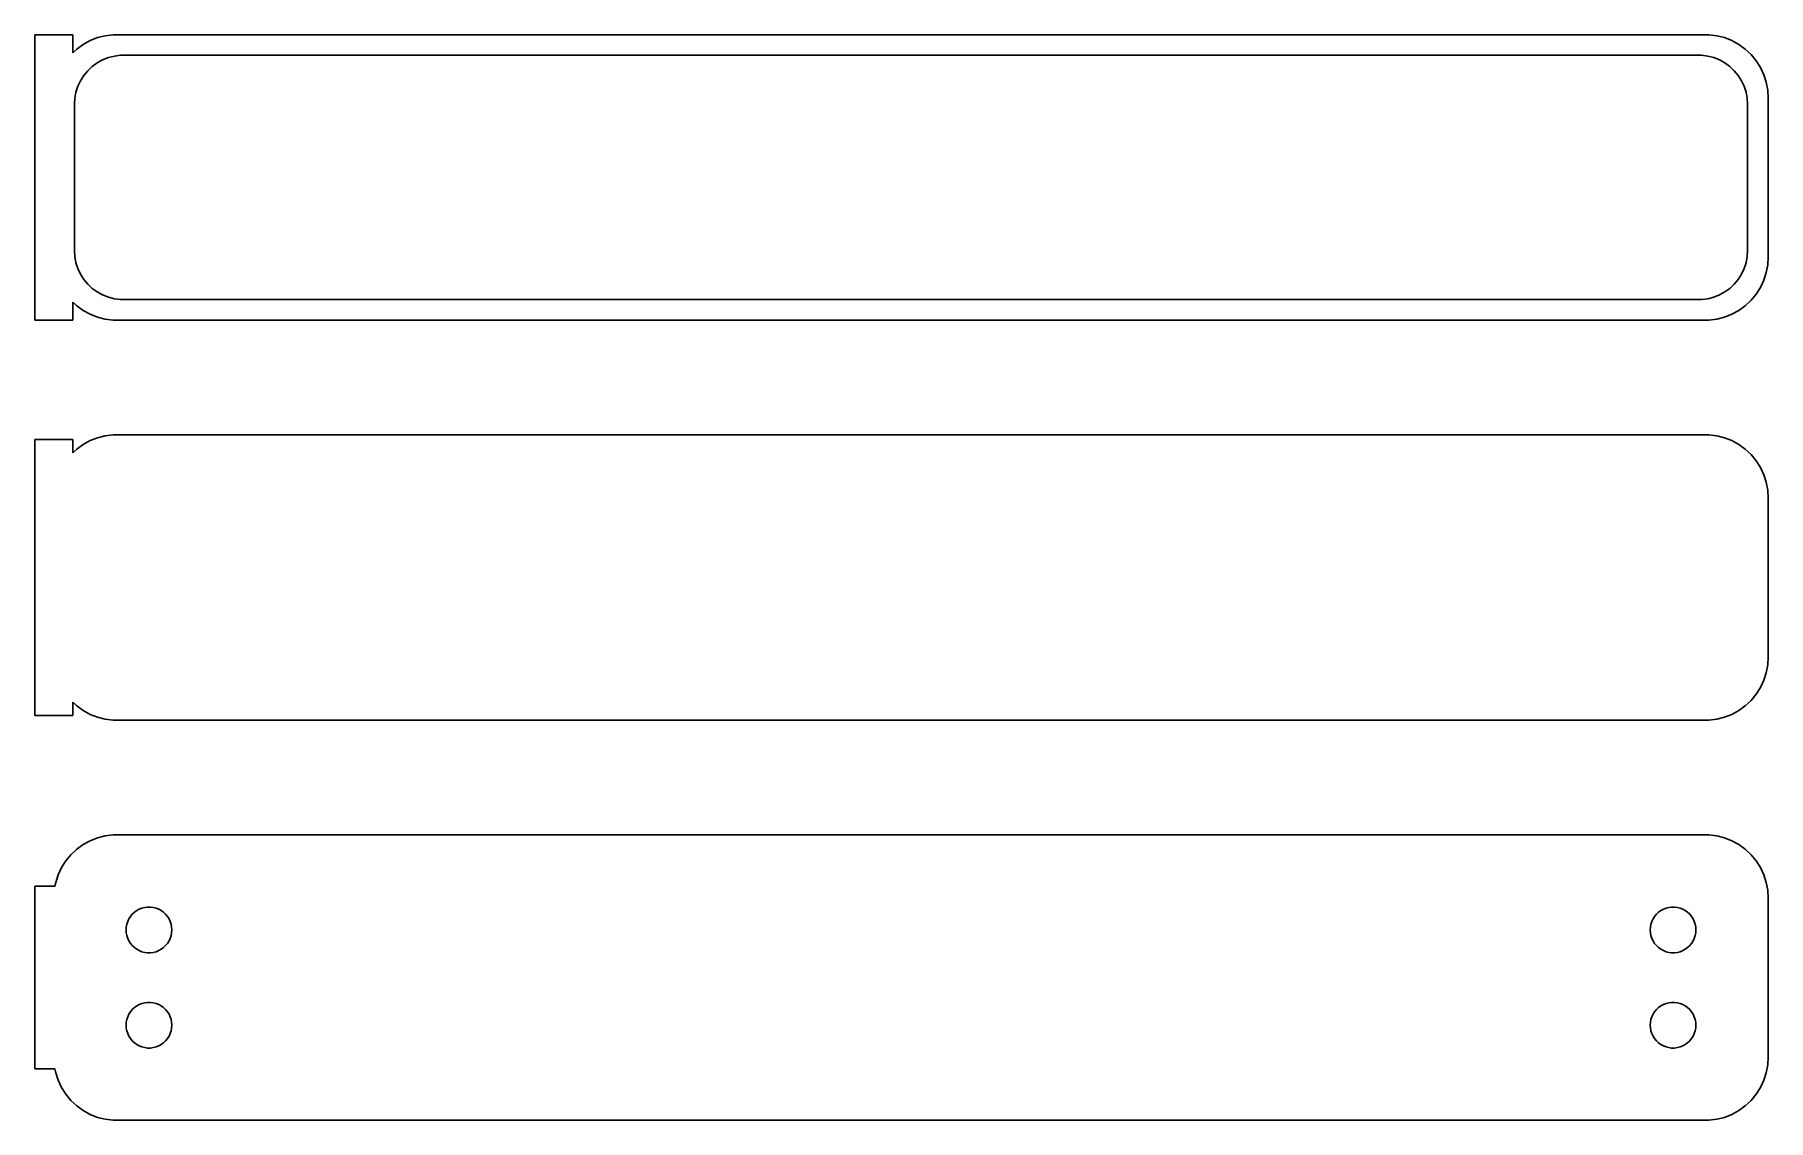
# Model space of a CAD drawing. Header units: metres. Extents: x -69 to 68, y 52 to 137.
import ezdxf

# ---------------------------------------------------------------- set-up
doc = ezdxf.new("R2010")
doc.units = ezdxf.units.M

msp = doc.modelspace()

# ---------------------------------------------------------------- linework, layer by layer
for p, q in [((-66, 137.24), (-69, 137.24)), ((-69, 137.24), (-69, 114.76)), ((-66, 135.809), (-66, 137.24)), ((-64.6289, 136.774), (-65.1791, 136.472)), ((-64.0451, 137.005), (-64.6289, 136.774)), ((-63.4369, 137.161), (-64.0451, 137.005)), ((-62.8139, 137.24), (-63.4369, 137.161)), ((62.8139, 137.24), (-62.8139, 137.24)), ((63.4369, 137.161), (62.8139, 137.24)), ((64.0451, 137.005), (63.4369, 137.161)), ((64.6289, 136.774), (64.0451, 137.005)), ((65.1791, 136.472), (64.6289, 136.774)), ((-65.6871, 136.103), (-66, 135.809)), ((-65.1791, 136.472), (-65.6871, 136.103)), ((-64.0751, 135.02), (-63.6489, 135.254)), ((-63.6489, 135.254), (-63.1967, 135.433)), ((-63.1967, 135.433), (-62.7256, 135.554)), ((-62.7256, 135.554), (-62.2432, 135.615)), ((-62.2432, 135.615), (62.2432, 135.615)), ((62.2432, 135.615), (62.7256, 135.554)), ((62.7256, 135.554), (63.1967, 135.433)), ((63.1967, 135.433), (63.6489, 135.254)), ((63.6489, 135.254), (64.0751, 135.02)), ((65.6871, 136.103), (65.1791, 136.472)), ((66.1448, 135.673), (65.6871, 136.103)), ((66.5451, 135.189), (66.1448, 135.673)), ((66.8815, 134.659), (66.5451, 135.189)), ((-65.3936, 133.616), (-65.133, 134.026)), ((-65.133, 134.026), (-64.823, 134.401)), ((-64.823, 134.401), (-64.4685, 134.734)), ((-64.4685, 134.734), (-64.0751, 135.02)), ((64.0751, 135.02), (64.4685, 134.734)), ((64.4685, 134.734), (64.823, 134.401)), ((64.823, 134.401), (65.133, 134.026)), ((65.133, 134.026), (65.3936, 133.616)), ((67.1489, 134.091), (66.8815, 134.659)), ((67.3429, 133.493), (67.1489, 134.091)), ((-65.8421, 132.235), (-65.751, 132.713)), ((-65.751, 132.713), (-65.6007, 133.176)), ((-65.6007, 133.176), (-65.3936, 133.616)), ((65.3936, 133.616), (65.6007, 133.176)), ((65.6007, 133.176), (65.751, 132.713)), ((65.751, 132.713), (65.8421, 132.235)), ((67.4606, 132.877), (67.3429, 133.493)), ((67.5, 132.25), (67.4606, 132.877)), ((-65.8726, 131.75), (-65.8421, 132.235)), ((-65.8726, 120.25), (-65.8726, 131.75)), ((65.8421, 132.235), (65.8726, 131.75)), ((65.8726, 131.75), (65.8726, 120.25)), ((67.5, 119.75), (67.5, 132.25)), ((-65.8421, 119.765), (-65.8726, 120.25)), ((65.8726, 120.25), (65.8421, 119.765)), ((-65.751, 119.287), (-65.8421, 119.765)), ((-65.6007, 118.824), (-65.751, 119.287)), ((-65.3936, 118.384), (-65.6007, 118.824)), ((65.6007, 118.824), (65.3936, 118.384)), ((65.751, 119.287), (65.6007, 118.824)), ((65.8421, 119.765), (65.751, 119.287)), ((67.3429, 118.507), (67.4606, 119.123)), ((67.4606, 119.123), (67.5, 119.75)), ((-65.133, 117.974), (-65.3936, 118.384)), ((-64.823, 117.599), (-65.133, 117.974)), ((-64.4685, 117.266), (-64.823, 117.599)), ((64.823, 117.599), (64.4685, 117.266)), ((65.133, 117.974), (64.823, 117.599)), ((65.3936, 118.384), (65.133, 117.974)), ((66.8815, 117.341), (67.1489, 117.909)), ((67.1489, 117.909), (67.3429, 118.507)), ((-66, 116.191), (-65.6871, 115.897)), ((-66, 114.76), (-66, 116.191)), ((-64.0751, 116.98), (-64.4685, 117.266)), ((-63.6489, 116.746), (-64.0751, 116.98)), ((-63.1967, 116.567), (-63.6489, 116.746)), ((-62.7256, 116.446), (-63.1967, 116.567)), ((-62.2432, 116.385), (-62.7256, 116.446)), ((62.2432, 116.385), (-62.2432, 116.385)), ((62.7256, 116.446), (62.2432, 116.385)), ((63.1967, 116.567), (62.7256, 116.446)), ((63.6489, 116.746), (63.1967, 116.567)), ((64.0751, 116.98), (63.6489, 116.746)), ((64.4685, 117.266), (64.0751, 116.98)), ((65.6871, 115.897), (66.1448, 116.327)), ((66.1448, 116.327), (66.5451, 116.811)), ((66.5451, 116.811), (66.8815, 117.341)), ((-69, 114.76), (-66, 114.76)), ((-65.6871, 115.897), (-65.1791, 115.528)), ((-65.1791, 115.528), (-64.6289, 115.226)), ((-64.6289, 115.226), (-64.0451, 114.995)), ((-64.0451, 114.995), (-63.4369, 114.839)), ((-63.4369, 114.839), (-62.8139, 114.76)), ((-62.8139, 114.76), (62.8139, 114.76)), ((62.8139, 114.76), (63.4369, 114.839)), ((63.4369, 114.839), (64.0451, 114.995)), ((64.0451, 114.995), (64.6289, 115.226)), ((64.6289, 115.226), (65.1791, 115.528)), ((65.1791, 115.528), (65.6871, 115.897)), ((-66, 105.365), (-69, 105.365)), ((-69, 105.365), (-69, 83.6352)), ((-66, 104.309), (-66, 105.365)), ((-64.6289, 105.274), (-65.1791, 104.972)), ((-64.0451, 105.505), (-64.6289, 105.274)), ((-63.4369, 105.661), (-64.0451, 105.505)), ((-62.8139, 105.74), (-63.4369, 105.661)), ((62.8139, 105.74), (-62.8139, 105.74)), ((63.4369, 105.661), (62.8139, 105.74)), ((64.0451, 105.505), (63.4369, 105.661)), ((64.6289, 105.274), (64.0451, 105.505)), ((65.1791, 104.972), (64.6289, 105.274)), ((-65.6871, 104.603), (-66, 104.309)), ((-65.1791, 104.972), (-65.6871, 104.603)), ((65.6871, 104.603), (65.1791, 104.972)), ((66.1448, 104.173), (65.6871, 104.603)), ((66.5451, 103.689), (66.1448, 104.173)), ((66.8815, 103.159), (66.5451, 103.689)), ((67.1489, 102.591), (66.8815, 103.159)), ((67.3429, 101.993), (67.1489, 102.591)), ((67.4606, 101.377), (67.3429, 101.993)), ((67.5, 100.75), (67.4606, 101.377)), ((67.5, 88.25), (67.5, 100.75)), ((67.3429, 87.0066), (67.4606, 87.6233)), ((67.4606, 87.6233), (67.5, 88.25)), ((66.8815, 85.8412), (67.1489, 86.4094)), ((67.1489, 86.4094), (67.3429, 87.0066)), ((-66, 83.6352), (-66, 84.6913)), ((-66, 84.6913), (-65.6871, 84.3974)), ((65.6871, 84.3974), (66.1448, 84.8273)), ((66.1448, 84.8273), (66.5451, 85.3111)), ((66.5451, 85.3111), (66.8815, 85.8412)), ((-69, 83.6352), (-66, 83.6352)), ((-65.6871, 84.3974), (-65.1791, 84.0284)), ((-65.1791, 84.0284), (-64.6289, 83.7259)), ((-64.6289, 83.7259), (-64.0451, 83.4947)), ((-64.0451, 83.4947), (-63.4369, 83.3386)), ((-63.4369, 83.3386), (-62.8139, 83.2599)), ((62.8139, 83.2599), (63.4369, 83.3386)), ((63.4369, 83.3386), (64.0451, 83.4947)), ((64.0451, 83.4947), (64.6289, 83.7259)), ((64.6289, 83.7259), (65.1791, 84.0284)), ((65.1791, 84.0284), (65.6871, 84.3974)), ((-62.8139, 83.2599), (62.8139, 83.2599)), ((-64.6289, 73.7741), (-65.1791, 73.4716)), ((-64.0451, 74.0053), (-64.6289, 73.7741)), ((-63.4369, 74.1614), (-64.0451, 74.0053)), ((-62.8139, 74.2401), (-63.4369, 74.1614)), ((62.8139, 74.2401), (-62.8139, 74.2401)), ((63.4369, 74.1614), (62.8139, 74.2401)), ((64.0451, 74.0053), (63.4369, 74.1614)), ((64.6289, 73.7741), (64.0451, 74.0053)), ((65.1791, 73.4716), (64.6289, 73.7741)), ((-66.1448, 72.6727), (-66.5451, 72.1889)), ((-65.6871, 73.1026), (-66.1448, 72.6727)), ((-65.1791, 73.4716), (-65.6871, 73.1026)), ((65.6871, 73.1026), (65.1791, 73.4716)), ((66.1448, 72.6727), (65.6871, 73.1026)), ((66.5451, 72.1889), (66.1448, 72.6727)), ((-67.1489, 71.0906), (-67.3429, 70.4934)), ((-66.8815, 71.6588), (-67.1489, 71.0906)), ((-66.5451, 72.1889), (-66.8815, 71.6588)), ((66.8815, 71.6588), (66.5451, 72.1889)), ((67.1489, 71.0906), (66.8815, 71.6588)), ((67.3429, 70.4934), (67.1489, 71.0906)), ((-67.4, 70.1942), (-69, 70.1942)), ((-69, 70.1942), (-69, 55.8058)), ((-67.3429, 70.4934), (-67.4, 70.1942)), ((67.4606, 69.8767), (67.3429, 70.4934)), ((67.5, 69.25), (67.4606, 69.8767)), ((-61.1474, 68.1369), (-60.9645, 68.2698)), ((-60.9645, 68.2698), (-60.7664, 68.3787)), ((-60.7664, 68.3787), (-60.5562, 68.4619)), ((-60.5562, 68.4619), (-60.3373, 68.5181)), ((-60.3373, 68.5181), (-60.113, 68.5464)), ((-60.113, 68.5464), (-59.887, 68.5464)), ((-59.887, 68.5464), (-59.6627, 68.5181)), ((-59.6627, 68.5181), (-59.4438, 68.4619)), ((-59.4438, 68.4619), (-59.2336, 68.3787)), ((-59.2336, 68.3787), (-59.0355, 68.2698)), ((-59.0355, 68.2698), (-58.8526, 68.1369)), ((58.8526, 68.1369), (59.0355, 68.2698)), ((59.0355, 68.2698), (59.2336, 68.3787)), ((59.2336, 68.3787), (59.4438, 68.4619)), ((59.4438, 68.4619), (59.6627, 68.5181)), ((59.6627, 68.5181), (59.887, 68.5464)), ((59.887, 68.5464), (60.113, 68.5464)), ((60.113, 68.5464), (60.3373, 68.5181)), ((60.3373, 68.5181), (60.5562, 68.4619)), ((60.5562, 68.4619), (60.7664, 68.3787)), ((60.7664, 68.3787), (60.9645, 68.2698)), ((60.9645, 68.2698), (61.1474, 68.1369)), ((67.5, 56.75), (67.5, 69.25)), ((-61.8, 66.75), (-61.7858, 66.9756)), ((-61.7858, 66.9756), (-61.7434, 67.1976)), ((-61.7434, 67.1976), (-61.6736, 67.4126)), ((-61.6736, 67.4126), (-61.5773, 67.6171)), ((-61.5773, 67.6171), (-61.4562, 67.808)), ((-61.4562, 67.808), (-61.3121, 67.9822)), ((-61.3121, 67.9822), (-61.1474, 68.1369)), ((-58.8526, 68.1369), (-58.6879, 67.9822)), ((-58.6879, 67.9822), (-58.5438, 67.808)), ((-58.5438, 67.808), (-58.4226, 67.6171)), ((-58.4226, 67.6171), (-58.3264, 67.4126)), ((-58.3264, 67.4126), (-58.2565, 67.1976)), ((-58.2565, 67.1976), (-58.2142, 66.9756)), ((-58.2142, 66.9756), (-58.2, 66.75)), ((58.2, 66.75), (58.2142, 66.9756)), ((58.2142, 66.9756), (58.2565, 67.1976)), ((58.2565, 67.1976), (58.3264, 67.4126)), ((58.3264, 67.4126), (58.4226, 67.6171)), ((58.4226, 67.6171), (58.5438, 67.808)), ((58.5438, 67.808), (58.6879, 67.9822)), ((58.6879, 67.9822), (58.8526, 68.1369)), ((61.1474, 68.1369), (61.3121, 67.9822)), ((61.3121, 67.9822), (61.4562, 67.808)), ((61.4562, 67.808), (61.5773, 67.6171)), ((61.5773, 67.6171), (61.6736, 67.4126)), ((61.6736, 67.4126), (61.7434, 67.1976)), ((61.7434, 67.1976), (61.7858, 66.9756)), ((61.7858, 66.9756), (61.8, 66.75)), ((-61.7858, 66.5244), (-61.8, 66.75)), ((-61.7434, 66.3024), (-61.7858, 66.5244)), ((-61.6736, 66.0874), (-61.7434, 66.3024)), ((-61.5773, 65.8828), (-61.6736, 66.0874)), ((-61.4562, 65.692), (-61.5773, 65.8828)), ((-61.3121, 65.5178), (-61.4562, 65.692)), ((-58.5438, 65.692), (-58.6879, 65.5178)), ((-58.4226, 65.8828), (-58.5438, 65.692)), ((-58.3264, 66.0874), (-58.4226, 65.8828)), ((-58.2565, 66.3024), (-58.3264, 66.0874)), ((-58.2142, 66.5244), (-58.2565, 66.3024)), ((-58.2, 66.75), (-58.2142, 66.5244)), ((58.2142, 66.5244), (58.2, 66.75)), ((58.2565, 66.3024), (58.2142, 66.5244)), ((58.3264, 66.0874), (58.2565, 66.3024)), ((58.4226, 65.8828), (58.3264, 66.0874)), ((58.5438, 65.692), (58.4226, 65.8828)), ((58.6879, 65.5178), (58.5438, 65.692)), ((61.4562, 65.692), (61.3121, 65.5178)), ((61.5773, 65.8828), (61.4562, 65.692)), ((61.6736, 66.0874), (61.5773, 65.8828)), ((61.7434, 66.3024), (61.6736, 66.0874)), ((61.7858, 66.5244), (61.7434, 66.3024)), ((61.8, 66.75), (61.7858, 66.5244)), ((-61.1474, 65.3631), (-61.3121, 65.5178)), ((-60.9645, 65.2302), (-61.1474, 65.3631)), ((-60.7664, 65.1213), (-60.9645, 65.2302)), ((-60.5562, 65.0381), (-60.7664, 65.1213)), ((-60.3373, 64.9819), (-60.5562, 65.0381)), ((-60.113, 64.9536), (-60.3373, 64.9819)), ((-59.887, 64.9536), (-60.113, 64.9536)), ((-59.6627, 64.9819), (-59.887, 64.9536)), ((-59.4438, 65.0381), (-59.6627, 64.9819)), ((-59.2336, 65.1213), (-59.4438, 65.0381)), ((-59.0355, 65.2302), (-59.2336, 65.1213)), ((-58.8526, 65.3631), (-59.0355, 65.2302)), ((-58.6879, 65.5178), (-58.8526, 65.3631)), ((58.8526, 65.3631), (58.6879, 65.5178)), ((59.0355, 65.2302), (58.8526, 65.3631)), ((59.2336, 65.1213), (59.0355, 65.2302)), ((59.4438, 65.0381), (59.2336, 65.1213)), ((59.6627, 64.9819), (59.4438, 65.0381)), ((59.887, 64.9536), (59.6627, 64.9819)), ((60.113, 64.9536), (59.887, 64.9536)), ((60.3373, 64.9819), (60.113, 64.9536)), ((60.5562, 65.0381), (60.3373, 64.9819)), ((60.7664, 65.1213), (60.5562, 65.0381)), ((60.9645, 65.2302), (60.7664, 65.1213)), ((61.1474, 65.3631), (60.9645, 65.2302)), ((61.3121, 65.5178), (61.1474, 65.3631)), ((-61.6736, 59.9126), (-61.5773, 60.1172)), ((-61.5773, 60.1172), (-61.4562, 60.308)), ((-61.4562, 60.308), (-61.3121, 60.4822)), ((-61.3121, 60.4822), (-61.1474, 60.6369)), ((-61.1474, 60.6369), (-60.9645, 60.7698)), ((-60.9645, 60.7698), (-60.7664, 60.8787)), ((-60.7664, 60.8787), (-60.5562, 60.9619)), ((-60.5562, 60.9619), (-60.3373, 61.0181)), ((-60.3373, 61.0181), (-60.113, 61.0464)), ((-60.113, 61.0464), (-59.887, 61.0464)), ((-59.887, 61.0464), (-59.6627, 61.0181)), ((-59.6627, 61.0181), (-59.4438, 60.9619)), ((-59.4438, 60.9619), (-59.2336, 60.8787)), ((-59.2336, 60.8787), (-59.0355, 60.7698)), ((-59.0355, 60.7698), (-58.8526, 60.6369)), ((-58.8526, 60.6369), (-58.6879, 60.4822)), ((-58.6879, 60.4822), (-58.5438, 60.308)), ((-58.5438, 60.308), (-58.4226, 60.1172)), ((-58.4226, 60.1172), (-58.3264, 59.9126)), ((58.3264, 59.9126), (58.4226, 60.1172)), ((58.4226, 60.1172), (58.5438, 60.308)), ((58.5438, 60.308), (58.6879, 60.4822)), ((58.6879, 60.4822), (58.8526, 60.6369)), ((58.8526, 60.6369), (59.0355, 60.7698)), ((59.0355, 60.7698), (59.2336, 60.8787)), ((59.2336, 60.8787), (59.4438, 60.9619)), ((59.4438, 60.9619), (59.6627, 61.0181)), ((59.6627, 61.0181), (59.887, 61.0464)), ((59.887, 61.0464), (60.113, 61.0464)), ((60.113, 61.0464), (60.3373, 61.0181)), ((60.3373, 61.0181), (60.5562, 60.9619)), ((60.5562, 60.9619), (60.7664, 60.8787)), ((60.7664, 60.8787), (60.9645, 60.7698)), ((60.9645, 60.7698), (61.1474, 60.6369)), ((61.1474, 60.6369), (61.3121, 60.4822)), ((61.3121, 60.4822), (61.4562, 60.308)), ((61.4562, 60.308), (61.5773, 60.1172)), ((61.5773, 60.1172), (61.6736, 59.9126)), ((-61.8, 59.25), (-61.7858, 59.4756)), ((-61.7858, 59.0244), (-61.8, 59.25)), ((-61.7858, 59.4756), (-61.7434, 59.6976)), ((-61.7434, 58.8024), (-61.7858, 59.0244)), ((-61.7434, 59.6976), (-61.6736, 59.9126)), ((-61.6736, 58.5874), (-61.7434, 58.8024)), ((-58.3264, 59.9126), (-58.2565, 59.6976)), ((-58.2565, 58.8024), (-58.3264, 58.5874)), ((-58.2565, 59.6976), (-58.2142, 59.4756)), ((-58.2142, 59.0244), (-58.2565, 58.8024)), ((-58.2142, 59.4756), (-58.2, 59.25)), ((-58.2, 59.25), (-58.2142, 59.0244)), ((58.2, 59.25), (58.2142, 59.4756)), ((58.2142, 59.0244), (58.2, 59.25)), ((58.2142, 59.4756), (58.2565, 59.6976)), ((58.2565, 58.8024), (58.2142, 59.0244)), ((58.2565, 59.6976), (58.3264, 59.9126)), ((58.3264, 58.5874), (58.2565, 58.8024)), ((61.6736, 59.9126), (61.7434, 59.6976)), ((61.7434, 58.8024), (61.6736, 58.5874)), ((61.7434, 59.6976), (61.7858, 59.4756)), ((61.7858, 59.0244), (61.7434, 58.8024)), ((61.7858, 59.4756), (61.8, 59.25)), ((61.8, 59.25), (61.7858, 59.0244)), ((-61.5773, 58.3829), (-61.6736, 58.5874)), ((-61.4562, 58.192), (-61.5773, 58.3829)), ((-61.3121, 58.0178), (-61.4562, 58.192)), ((-61.1474, 57.8631), (-61.3121, 58.0178)), ((-60.9645, 57.7302), (-61.1474, 57.8631)), ((-60.7664, 57.6213), (-60.9645, 57.7302)), ((-60.5562, 57.5381), (-60.7664, 57.6213)), ((-60.3373, 57.4819), (-60.5562, 57.5381)), ((-60.113, 57.4536), (-60.3373, 57.4819)), ((-59.887, 57.4536), (-60.113, 57.4536)), ((-59.6627, 57.4819), (-59.887, 57.4536)), ((-59.4438, 57.5381), (-59.6627, 57.4819)), ((-59.2336, 57.6213), (-59.4438, 57.5381)), ((-59.0355, 57.7302), (-59.2336, 57.6213)), ((-58.8526, 57.8631), (-59.0355, 57.7302)), ((-58.6879, 58.0178), (-58.8526, 57.8631)), ((-58.5438, 58.192), (-58.6879, 58.0178)), ((-58.4226, 58.3829), (-58.5438, 58.192)), ((-58.3264, 58.5874), (-58.4226, 58.3829)), ((58.4226, 58.3829), (58.3264, 58.5874)), ((58.5438, 58.192), (58.4226, 58.3829)), ((58.6879, 58.0178), (58.5438, 58.192)), ((58.8526, 57.8631), (58.6879, 58.0178)), ((59.0355, 57.7302), (58.8526, 57.8631)), ((59.2336, 57.6213), (59.0355, 57.7302)), ((59.4438, 57.5381), (59.2336, 57.6213)), ((59.6627, 57.4819), (59.4438, 57.5381)), ((59.887, 57.4536), (59.6627, 57.4819)), ((60.113, 57.4536), (59.887, 57.4536)), ((60.3373, 57.4819), (60.113, 57.4536)), ((60.5562, 57.5381), (60.3373, 57.4819)), ((60.7664, 57.6213), (60.5562, 57.5381)), ((60.9645, 57.7302), (60.7664, 57.6213)), ((61.1474, 57.8631), (60.9645, 57.7302)), ((61.3121, 58.0178), (61.1474, 57.8631)), ((61.4562, 58.192), (61.3121, 58.0178)), ((61.5773, 58.3829), (61.4562, 58.192)), ((61.6736, 58.5874), (61.5773, 58.3829)), ((67.3429, 55.5066), (67.4606, 56.1233)), ((67.4606, 56.1233), (67.5, 56.75)), ((-69, 55.8058), (-67.4, 55.8058)), ((-67.4, 55.8058), (-67.3429, 55.5066)), ((-67.3429, 55.5066), (-67.1489, 54.9094)), ((-67.1489, 54.9094), (-66.8815, 54.3412)), ((66.8815, 54.3412), (67.1489, 54.9094)), ((67.1489, 54.9094), (67.3429, 55.5066)), ((-66.8815, 54.3412), (-66.5451, 53.8111)), ((-66.5451, 53.8111), (-66.1448, 53.3273)), ((-66.1448, 53.3273), (-65.6871, 52.8974)), ((65.6871, 52.8974), (66.1448, 53.3273)), ((66.1448, 53.3273), (66.5451, 53.8111)), ((66.5451, 53.8111), (66.8815, 54.3412)), ((-65.6871, 52.8974), (-65.1791, 52.5284)), ((-65.1791, 52.5284), (-64.6289, 52.2259)), ((-64.6289, 52.2259), (-64.0451, 51.9947)), ((-64.0451, 51.9947), (-63.4369, 51.8386)), ((63.4369, 51.8386), (64.0451, 51.9947)), ((64.0451, 51.9947), (64.6289, 52.2259)), ((64.6289, 52.2259), (65.1791, 52.5284)), ((65.1791, 52.5284), (65.6871, 52.8974)), ((-63.4369, 51.8386), (-62.8139, 51.7599)), ((-62.8139, 51.7599), (62.8139, 51.7599)), ((62.8139, 51.7599), (63.4369, 51.8386))]:
    msp.add_line(p, q)

doc.saveas('drawing.dxf')
